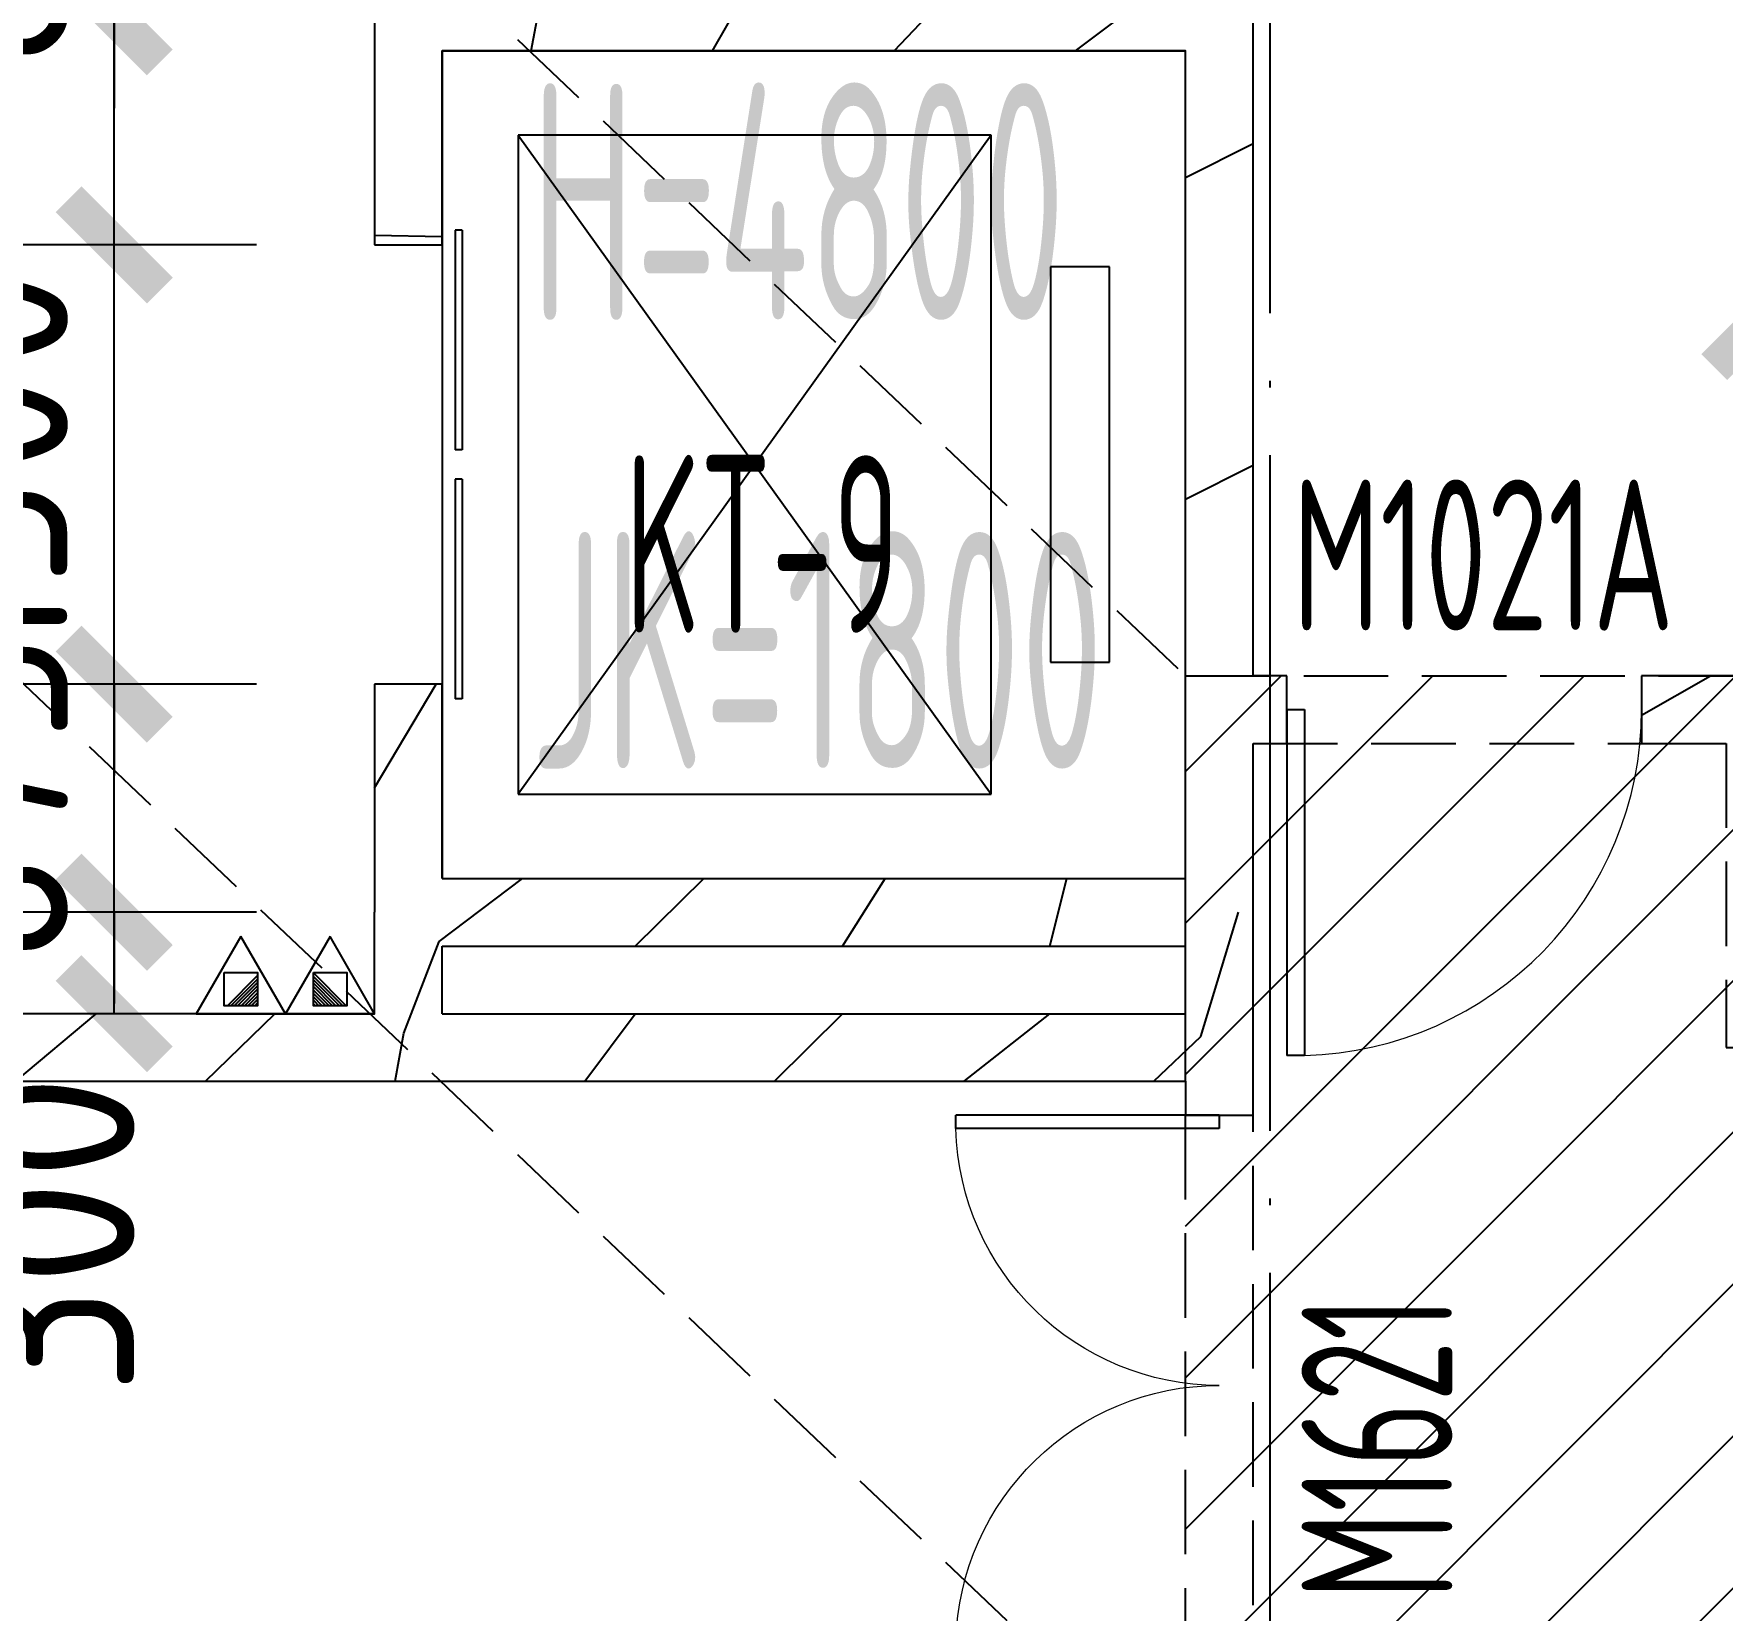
# Model space of a CAD drawing. Header units: inches. Extents: x 0 to 1813292486, y 0 to 3473589894.
# Drawn here: x 600578627 to 600583625, y 3473213153 to 3473217818 of the extents above; entities that cross this region are included whole.
import ezdxf

# ---------------------------------------------------------------- set-up
doc = ezdxf.new("R2010")
doc.units = ezdxf.units.IN
doc.header["$LTSCALE"] = 1000
doc.header["$MEASUREMENT"] = 0
doc.linetypes.add('AX-MALL-GIRD-200$0$DOTE', pattern=[2.4200000000000004, 2, -0.2, 0.02, -0.2])
doc.linetypes.add('AX-MALL-WALL-P02-QT$0$DASH', pattern=[0.35, 0.25, -0.1])
for name, color, linetype in [('A-Anno-Note', 241, 'Continuous'), ('AX-MALL-DIM-P02$0$A-Anno-Dims', 3, 'Continuous'), ('AX-MALL-DIM-P02$0$A-Detl-Thin', 131, 'Continuous'), ('AX-MALL-DTKD-P01~P02$0$A-Anno-Note', 241, 'Continuous'), ('AX-MALL-DTKD-P03~PRF$0$A-Flor-Patt', 163, 'Continuous'), ('AX-MALL-GIRD-200$0$A-Grid', 222, 'AX-MALL-GIRD-200$0$DOTE'), ('AX-MALL-P02-200$0$A-Anno-Note', 241, 'Continuous'), ('AX-MALL-WALL-P02$0$A-Anno-Note', 241, 'Continuous'), ('AX-MALL-WALL-P02$0$A-Flor-Patt', 163, 'Continuous'), ('AX-MALL-WALL-P02-QT$0$A-Detl-Patt', 8, 'Continuous'), ('AX-MALL-WALL-P02-QT$0$A-Detl-Thin', 131, 'Continuous'), ('AX-MALL-WALL-P02-QT$0$A-Strs', 151, 'Continuous'), ('AX-MALL-WALL-P02-QT$0$A-Wall', 2, 'Continuous'), ('AX-MALL-WALL-P02-QT$0$A-Wall-Patt', 13, 'Continuous'), ('AX-MALL-WALL-P02-QT$0$A-Wind', 4, 'Continuous'), ('AX-MALL-WORD-P02$0$A-Anno-Note', 241, 'Continuous'), ('AX-MALL-WORD-P02$0$A-Wind-Iden', 11, 'Continuous'), ('AX-MALL-ZTKD-P02$0$A-Anno-Note', 241, 'Continuous'), ('PX-MALL-P02-LG$0$P-Exsh', 31, 'Continuous')]:
    doc.layers.add(name, color=color, linetype=linetype)
doc.styles.add('AX-MALL-DIM-P02$0$_TCH_DIM_T3', font='gbenor.shx')
doc.styles.add('AX-MALL-DTKD-P03~PRF$0$STANDARD', font='gbenor.shx', dxfattribs={"bigfont": 'gbcbig.shx'})
doc.styles.add('AX-MALL-WORD-P02$0$_TCH_WINDOW', font='gbenor.shx', dxfattribs={"bigfont": 'gbcbig.shx'})
doc.styles.add('AX-MALL-WORD-P02$0$STANDARD', font='gbenor.shx', dxfattribs={"bigfont": 'gbcbig.shx'})
doc.dimstyles.new('AX-MALL-DIM-P02$0$_TCH_ARCH&&180', dxfattribs={"dimtxt": 535.5, "dimasz": 270, "dimexe": 450, "dimexo": 450, "dimgap": 137.25, "dimtad": 1, "dimdec": 0, "dimzin": 0, "dimdsep": 46, "dimtxsty": 'AX-MALL-DIM-P02$0$_TCH_DIM_T3', "dimblk": 'AX-MALL-DIM-P02$0$_ArchTick', "dimcen": 0.09, "dimclrt": 7, "dimazin": 2, "dimtfac": 1, "dimtdec": 0, "dimtix": 1, "dimtmove": 2, "dimatfit": 3, "dimfxl": 500, "dimtolj": 1, "dimtzin": 0, "dimarcsym": 0})
pattern_1 = [(45, (0, 359.0227), (-353.55353201463, 353.55353201463), [])]

# ---------------------------------------------------------------- blocks, each defined once
blk = doc.blocks.new('AX-MALL-WORD-P02')
at = {"layer": 'AX-MALL-WORD-P02$0$A-Anno-Note', "style": 'AX-MALL-WORD-P02$0$STANDARD', "width": 0.6}
blk.add_text('KT-9', height=525, rotation=339.5681613091696, dxfattribs=at).set_placement((600384989.1771741, 3473075435.657795))
at = {"layer": 'AX-MALL-WORD-P02$0$A-Wind-Iden', "style": 'AX-MALL-WORD-P02$0$_TCH_WINDOW', "width": 0.7}
for s, rotation, p in [('M1021A', 339.5681612302259, (600386842.6153772, 3473074752.771538)), ('M1621', 69.56816112945486, (600386284.8717465, 3473071899.108756))]:
    blk.add_text(s, height=446.25, rotation=rotation, dxfattribs=at).set_placement(p)
blk = doc.blocks.new('AX-MALL-GIRD-200')
at = {"layer": 'AX-MALL-GIRD-200$0$A-Grid'}
blk.add_line((600417374.6480286, 3473156901.160599), (600378645.1090794, 3473052937.433517), dxfattribs=at)
blk = doc.blocks.new('AX-MALL-WALL-P02-QT$0$tj')
at = {"layer": 'AX-MALL-WALL-P02-QT$0$A-Detl-Patt'}
h = blk.add_hatch(dxfattribs=at)
h.set_pattern_fill('STEEL', color=256, scale=100.0000000000001, angle=50.43183869082386)
h.set_pattern_definition([(75.00000000004839, (-14278.19445574284, 156289.8254051208), (-153.3407249234246, 41.08752340989569), []), (75.00000000004839, (-14317.88195610046, 156358.5661673546), (-153.3407249234246, 41.08752340989569), [])])
edge = h.paths.add_edge_path()
edge.add_line((88101.273016572, 47666.64152574539), (87883.93542659283, 47459.84604215622))
edge.add_line((87883.93542659283, 47459.84604215622), (91571.54751467705, 43584.64122533798))
edge.add_arc((262949.389629302, 558937.705083496), 543101.4133620498, 251.6057364187558, 260.0288666978238)
edge.add_arc((172180.8466627672, -2862.146247219684), 27099.9982179492, 64.7128659603706, 96.9316049602786, ccw=False)
edge.add_arc((262948.9730309481, 558936.3205539446), 543099.9677998082, 261.6155114784545, 271.7251478115656)
edge.add_line((279298.9759148359, 16082.51663446426), (279298.9759315252, 16382.65274763107))
edge.add_arc((262948.9742454757, 558936.3204835369), 542799.9676941936, 261.62020364125146, 271.7261014454634, ccw=False)
edge.add_arc((172180.8456921196, -2862.14609140989), 27400.00151046549, 64.80631838577902, 96.83815911678944)
edge.add_arc((262949.394896181, 558937.7037490648), 542801.4137571028, 251.6136389015772, 260.02417327084333, ccw=False)
edge.add_line((91737.26096642017, 43845.69257831573), (88101.273016572, 47666.64152574539))
blk = doc.blocks.new('AX-MALL-WALL-P02-QT$0$$DorLib2D$00000001')
for p, q in [((0.45, 0.9750000000000001), (0.5000000000000002, 0.9750000000000001)), ((0.45, 0), (0.45, 0.9750000000000001)), ((0.5, 0), (0.5, 0.9750000000000001)), ((0.5, 0), (0.45, 0))]:
    blk.add_line(p, q)
at = {"lineweight": 13}
blk.add_arc((0.475, 0), 0.975, 91.4692835813538, 180, dxfattribs=at)
blk = doc.blocks.new('AX-MALL-WALL-P02-QT$0$$DorLib2D$00000002')
for p, q in [((-0.5, -5.684341886080802e-17), (-0.5000000000000007, 0.4875)), ((-0.4750000000000007, 0.4875), (-0.5000000000000007, 0.4875)), ((-0.475, -2.842170943040401e-17), (-0.4750000000000007, 0.4875)), ((0.475, -2.842170943040401e-17), (0.4750000000000007, 0.4875)), ((0.4750000000000007, 0.4875), (0.5000000000000007, 0.4875)), ((0.5, -5.684341886080802e-17), (0.5000000000000007, 0.4875)), ((-0.5, -5.684341886080802e-17), (-0.475, -2.842170943040401e-17)), ((0.5, -5.684341886080802e-17), (0.475, -2.842170943040401e-17))]:
    blk.add_line(p, q)
at = {"lineweight": 13}
for centre, start, end in [((-0.4875, -4.263256414560601e-17), 0, 88.53071641864632), ((0.4875, -4.263256414560601e-17), 91.4692835813537, 180)]:
    blk.add_arc(centre, 0.4875, start, end, dxfattribs=at)
blk = doc.blocks.new('AX-MALL-WALL-P02-QT$0$$DORLIB2D$00000127')
at = {"color": 0}
for points in [[(-0.5333333333328483, 0.7948983154366971), (-0.5333333333328483, 0.690405644187237)], [(-0.03333333333284827, 0.7948983154366971), (-0.5333333333328483, 0.7948983154366971)], [(-0.03333333333284827, 0.7948983154366971), (-0.03333333333284827, 0.690405644187237)], [(0.5333333333328483, 0.7948983154366971), (0.03333333333284827, 0.7948983154366971)], [(0.03333333333284827, 0.7948983154366971), (0.03333333333284827, 0.690405644187237)], [(0.5333333333328483, 0.7948983154366971), (0.5333333333328483, 0.690405644187237)], [(-0.03333333333284827, 0.690405644187237), (-0.5333333333328483, 0.690405644187237)], [(0.5333333333328483, 0.690405644187237), (0.03333333333284827, 0.690405644187237)], [(0.5, 0.4999999999999858), (-0.5, 0.4999999999999858)]]:
    blk.add_lwpolyline(points, dxfattribs=at)
blk = doc.blocks.new('AX-MALL-WALL-P02-QT')
at = {"layer": 'AX-MALL-WALL-P02-QT$0$A-Detl-Patt', "linetype": 'AX-MALL-WALL-P02-QT$0$DASH'}
h = blk.add_hatch(dxfattribs=at)
h.set_pattern_fill('ANSI31', color=5, scale=199.9999999999999, angle=-3.81666561775622e-14)
h.set_pattern_definition([(24.5681613092245, (600185298.4270658, 3473279938.045597), (-132.0087131905686, 288.7558651209878), [])])
h.paths.add_polyline_path([(600385347.3708593, 3473071644.80725), (600386499.3772033, 3473074737.198134), (600388186.1358678, 3473074108.831038), (600387871.9523188, 3473073265.451705), (600392510.5386449, 3473071537.442189), (600391672.7158493, 3473069288.430638)])
at = {"layer": 'AX-MALL-WALL-P02-QT$0$A-Wall-Patt'}
h = blk.add_hatch(dxfattribs=at)
h.set_pattern_fill('普通砖', color=256, scale=200, style=0)
h.set_pattern_definition(pattern_1)
h.paths.add_polyline_path([(600384931.096673, 3473077402.342817), (600384695.4590124, 3473076769.80832), (600384882.8766416, 3473076699.989754), (600385083.6050193, 3473077238.815437), (600385056.0417594, 3473077355.797106)])
h = blk.add_hatch(dxfattribs=at)
h.set_pattern_fill('普通砖', color=256, scale=200, style=0)
h.set_pattern_definition(pattern_1)
h.paths.add_polyline_path([(600385056.0417594, 3473077355.797106), (600385083.6050193, 3473077238.815437), (600387145.198942, 3473076470.811206), (600387242.5807681, 3473076541.247166), (600387215.0175083, 3473076658.228836), (600385153.4235858, 3473077426.233066)])
h = blk.add_hatch(dxfattribs=at)
h.set_pattern_fill('普通砖', color=256, scale=200, style=0)
h.set_pattern_definition(pattern_1)
h.paths.add_polyline_path([(600386589.4130062, 3473074596.943609), (600386686.7948325, 3473074667.379568), (600387367.5258541, 3473076494.701454), (600387242.5807681, 3473076541.247166), (600387145.198942, 3473076470.811206), (600386464.4679201, 3473074643.48932)])
h = blk.add_hatch(dxfattribs=at)
h.set_pattern_fill('普通砖', color=256, scale=200, style=0)
h.set_pattern_definition(pattern_1)
h.paths.add_polyline_path([(600384228.3275822, 3473074942.949478), (600384429.0559604, 3473075481.775163), (600384241.6383312, 3473075551.593729), (600384006.00067, 3473074919.05923), (600384130.945756, 3473074872.513519)])
h = blk.add_hatch(dxfattribs=at)
h.set_pattern_fill('普通砖', color=256, scale=200, style=0)
h.set_pattern_definition(pattern_1)
h.paths.add_polyline_path([(600383901.2728201, 3473074637.932786), (600382378.504581, 3473075205.208637), (600382308.6860145, 3473075017.791008), (600383925.1630683, 3473074415.605873), (600383971.7087792, 3473074540.550959)])
h = blk.add_hatch(dxfattribs=at)
h.set_pattern_fill('普通砖', color=256, scale=200, style=0)
h.set_pattern_definition(pattern_1)
h.paths.add_polyline_path([(600383971.7087792, 3473074540.550959), (600384088.6904494, 3473074568.114219), (600384158.5090158, 3473074755.531849), (600384130.945756, 3473074872.513519), (600384006.00067, 3473074919.05923), (600383901.2728201, 3473074637.932786)])
h = blk.add_hatch(dxfattribs=at)
h.set_pattern_fill('普通砖', color=256, scale=200, style=0)
h.set_pattern_definition(pattern_1)
h.paths.add_polyline_path([(600384130.9457561, 3473074872.513519), (600384158.5090158, 3473074755.531849), (600386220.1029379, 3473073987.527617), (600386317.4847641, 3473074057.963576), (600386289.9215041, 3473074174.945246), (600384228.3275822, 3473074942.949478)])
h = blk.add_hatch(dxfattribs=at)
h.set_pattern_fill('普通砖', color=256, scale=200, style=0)
h.set_pattern_definition(pattern_1)
h.paths.add_polyline_path([(600386616.9762663, 3473074479.961939), (600386710.6850821, 3473074445.052655), (600386780.5036483, 3473074632.470284), (600386686.7948325, 3473074667.379568), (600386589.4130063, 3473074596.943609)])
h = blk.add_hatch(dxfattribs=at)
h.set_pattern_fill('普通砖', color=256, scale=200, style=0)
h.set_pattern_definition(pattern_1)
h.paths.add_polyline_path([(600386317.4847642, 3473074057.963576), (600386442.4298505, 3473074011.417865), (600386616.9762663, 3473074479.961939), (600386589.4130062, 3473074596.943609), (600386464.46792, 3473074643.48932), (600386289.9215041, 3473074174.945246)])
h = blk.add_hatch(dxfattribs=at)
h.set_pattern_fill('普通砖', color=256, scale=200, style=0)
h.set_pattern_definition(pattern_1)
h.paths.add_polyline_path([(600383971.7087792, 3473074540.550959), (600383925.1630683, 3473074415.605873), (600386080.4658058, 3473073612.69236), (600386177.847632, 3473073683.128319), (600386150.2843722, 3473073800.109989), (600384088.6904494, 3473074568.114219)])
h = blk.add_hatch(dxfattribs=at)
h.set_pattern_fill('普通砖', color=256, scale=200, style=0)
h.set_pattern_definition(pattern_1)
h.paths.add_polyline_path([(600388092.4270532, 3473074143.740321), (600387764.4462024, 3473074265.922812), (600387694.6276362, 3473074078.505182), (600387928.8996722, 3473073991.231975), (600388045.8813419, 3473074018.795234)])
h = blk.add_hatch(dxfattribs=at)
h.set_pattern_fill('普通砖', color=256, scale=200, style=0)
h.set_pattern_definition(pattern_1)
h.paths.add_polyline_path([(600386177.847632, 3473073683.128319), (600386302.7927183, 3473073636.582608), (600386442.4298503, 3473074011.417865), (600386317.4847642, 3473074057.963576), (600386220.1029379, 3473073987.527617), (600386150.2843722, 3473073800.109989)])
h = blk.add_hatch(dxfattribs=at)
h.set_pattern_fill('普通砖', color=256, scale=200, style=0)
h.set_pattern_definition(pattern_1)
h.paths.add_polyline_path([(600386080.4658058, 3473073612.69236), (600386045.5565225, 3473073518.983545), (600386232.974152, 3473073449.164979), (600386302.7927184, 3473073636.582608), (600386177.847632, 3473073683.128319)])
at = {"layer": 'AX-MALL-WALL-P02-QT$0$A-Detl-Patt', "linetype": 'AX-MALL-WALL-P02-QT$0$DASH'}
for p, q in [((600379941.1782522, 3473088206.255819), (600386499.3772025, 3473074737.198135)), ((600378789.1719077, 3473085113.864935), (600385347.370858, 3473071644.807251))]:
    blk.add_line(p, q, dxfattribs=at)
at = {"layer": 'AX-MALL-WALL-P02-QT$0$A-Detl-Patt', "color": 5, "linetype": 'AX-MALL-WALL-P02-QT$0$DASH'}
for points in [[(600385347.3708593, 3473071644.80725), (600386499.3772033, 3473074737.198134), (600388186.1358678, 3473074108.831038), (600387871.9523188, 3473073265.451705), (600392510.5386449, 3473071537.442189), (600391672.7158493, 3473069288.430638)], [(600385604.607055, 3473071762.406313), (600386616.9762664, 3473074479.961939), (600387928.8996722, 3473073991.231975), (600387614.716123, 3473073147.852642), (600392253.3024492, 3473071419.843126), (600391555.1167862, 3473069545.666833)]]:
    blk.add_lwpolyline(points, close=True, dxfattribs=at)
at = {"layer": 'AX-MALL-WALL-P02-QT$0$A-Strs'}
for p, q in [((600385207.176644, 3473076925.997513), (600384526.4456224, 3473075098.675627)), ((600386519.1000504, 3473076437.267548), (600385207.176644, 3473076925.997513)), ((600385207.176644, 3473076925.997513), (600385838.3690288, 3473074609.945662)), ((600386519.1000504, 3473076437.267548), (600384526.4456224, 3473075098.675627)), ((600385838.3690288, 3473074609.945662), (600386519.1000504, 3473076437.267548)), ((600386546.9442718, 3473076010.711925), (600386138.5056589, 3473074914.318793)), ((600386710.9346977, 3473075949.62068), (600386546.9442718, 3473076010.711925)), ((600386302.4960849, 3473074853.227548), (600386710.9346977, 3473075949.62068)), ((600384526.4456224, 3473075098.675627), (600385838.3690288, 3473074609.945662)), ((600386138.5056589, 3473074914.318793), (600386302.4960849, 3473074853.227548))]:
    blk.add_line(p, q, dxfattribs=at)
at = {"layer": 'AX-MALL-WALL-P02-QT$0$A-Wall'}
for p, q in [((600384931.096673, 3473077402.342817), (600384695.4590124, 3473076769.80832)), ((600384882.8766416, 3473076699.989754), (600385083.6050193, 3473077238.815437)), ((600385083.6050193, 3473077238.815437), (600387145.198942, 3473076470.811206)), ((600384695.4590124, 3473076769.80832), (600384882.8766416, 3473076699.989754)), ((600386464.4679201, 3473074643.48932), (600387145.198942, 3473076470.811206)), ((600386686.7948325, 3473074667.379568), (600387367.5258541, 3473076494.701454)), ((600384241.6383312, 3473075551.593729), (600384006.00067, 3473074919.05923)), ((600384429.0559604, 3473075481.775163), (600384241.6383312, 3473075551.593729)), ((600384228.3275822, 3473074942.949478), (600384429.0559604, 3473075481.775163)), ((600383901.2728201, 3473074637.932786), (600382378.504581, 3473075205.208637)), ((600382308.6860145, 3473075017.791008), (600383925.1630683, 3473074415.605873)), ((600383901.2728201, 3473074637.932786), (600384006.00067, 3473074919.05923)), ((600384228.3275822, 3473074942.949478), (600386289.9215041, 3473074174.945246)), ((600384088.6904494, 3473074568.114219), (600384158.5090158, 3473074755.531849)), ((600384158.5090158, 3473074755.531849), (600386220.1029379, 3473073987.527617)), ((600386780.5036483, 3473074632.470284), (600386686.7948325, 3473074667.379568)), ((600386289.9215041, 3473074174.945246), (600386464.46792, 3473074643.48932)), ((600386710.6850821, 3473074445.052655), (600386780.5036483, 3473074632.470284)), ((600384088.6904494, 3473074568.114219), (600386150.2843722, 3473073800.109989)), ((600386442.4298505, 3473074011.417865), (600386616.9762663, 3473074479.961939)), ((600386616.9762663, 3473074479.961939), (600386710.6850821, 3473074445.052655)), ((600383925.1630683, 3473074415.605873), (600386080.4658058, 3473073612.69236)), ((600387764.4462024, 3473074265.922812), (600387694.6276362, 3473074078.505182)), ((600388092.4270532, 3473074143.740321), (600387764.4462024, 3473074265.922812)), ((600387694.6276362, 3473074078.505182), (600387928.8996722, 3473073991.231975)), ((600386302.7927183, 3473073636.582608), (600386442.4298503, 3473074011.417865)), ((600386150.2843722, 3473073800.109989), (600386220.1029379, 3473073987.527617)), ((600386080.4658058, 3473073612.69236), (600386045.5565225, 3473073518.983545)), ((600386232.974152, 3473073449.164979), (600386302.7927184, 3473073636.582608)), ((600386045.5565225, 3473073518.983545), (600386232.974152, 3473073449.164979))]:
    blk.add_line(p, q, dxfattribs=at)
at = {"layer": 'AX-MALL-WALL-P02-QT$0$A-Detl-Thin', "rotation": 339.5681613091762}
blk.add_blockref('AX-MALL-WALL-P02-QT$0$tj', (600144118.6961328, 3473128496.287411), dxfattribs=at)
at = {"layer": 'AX-MALL-WALL-P02-QT$0$A-Wind'}
blk.add_blockref('AX-MALL-GIRD-200', (0, 0), dxfattribs=at)
at = {"layer": 'AX-MALL-WALL-P02-QT$0$A-Wind', "zscale": 200}
for name, p, xscale, yscale, rotation in [('AX-MALL-WALL-P02-QT$0$$DORLIB2D$00000127', (600384562.2574863, 3473076125.791741), 1300, -200, 69.56816130904981), ('AX-MALL-WALL-P02-QT$0$$DorLib2D$00000001', (600387237.5656422, 3473074355.487733), -1050, -1050, 339.5681613211292), ('AX-MALL-WALL-P02-QT$0$$DorLib2D$00000002', (600385859.991072, 3473072734.403744), -1600, 1600, 69.56816131836884)]:
    blk.add_blockref(name, p, dxfattribs=dict(at, xscale=xscale, yscale=yscale, rotation=rotation))
blk = doc.blocks.new('AX-MALL-DTKD-P03~PRF')
at = {"layer": 'AX-MALL-DTKD-P03~PRF$0$A-Flor-Patt'}
blk.add_lwpolyline([(600384227.7857094, 3473074943.152902), (600386289.3796324, 3473074175.148672), (600387144.6570696, 3473076471.01463), (600385083.0631466, 3473077239.01886)], close=True, dxfattribs=at)
at = {"layer": 'AX-MALL-DTKD-P03~PRF$0$A-Flor-Patt', "style": 'AX-MALL-DTKD-P03~PRF$0$STANDARD', "width": 0.6}
for s, p in [('H=4800', (600385050.6754055, 3473076401.217678)), ('JK=1800', (600384587.0381207, 3473075156.651865))]:
    blk.add_text(s, height=700, rotation=339.5681613090537, dxfattribs=at).set_placement(p)
blk = doc.blocks.new('AX-MALL-DTKD-P01~P02')
at = {"layer": 'AX-MALL-DTKD-P01~P02$0$A-Anno-Note'}
blk.add_blockref('AX-MALL-DTKD-P03~PRF', (0.5418720245361328, -0.203423023223877), dxfattribs=at)
blk = doc.blocks.new('AX-MALL-WALL-P02')
at = {"layer": 'AX-MALL-WALL-P02$0$A-Anno-Note'}
blk.add_blockref('AX-MALL-WORD-P02', (0, 0), dxfattribs=at)
blk.add_blockref('AX-MALL-WALL-P02-QT', (0, 0), dxfattribs=at)
at = {"layer": 'AX-MALL-WALL-P02$0$A-Flor-Patt'}
blk.add_blockref('AX-MALL-DTKD-P01~P02', (0, 0), dxfattribs=at)
blk = doc.blocks.new('PX-MALL-P02-LG$0$MHQ')
at = {"layer": 'PX-MALL-P02-LG$0$P-Exsh', "ltscale": 0.7}
h = blk.add_hatch(dxfattribs=at)
h.set_pattern_fill('ANSI31', color=256, scale=25, style=0)
h.set_pattern_definition([(45, (-160019.2306599375, -42228.3236173685), (-28.0633003783411, 28.0633003783411), [])])
h.paths.add_polyline_path([(-75.0000000015425, 185.1731819980414), (75, 185.1731819980414), (75, 35.17318199802685), (-75.0000000015425, 35.17318199802685)])
for points in [[(0, 346.4101615137042), (-200, -1.455191522836685e-11), (200, -1.455191522836685e-11)], [(0, 346.4101615137042), (-200, -1.455191522836685e-11), (200, -1.455191522836685e-11)], [(0, 346.4101615137042), (-200, -1.455191522836685e-11), (200, -1.455191522836685e-11)], [(-75.0000000015425, 185.1731819980414), (75, 185.1731819980414), (75, 35.17318199802685), (-75.0000000015425, 35.17318199802685)]]:
    blk.add_lwpolyline(points, close=True, dxfattribs=at)
blk = doc.blocks.new('PX-MALL-P02-LG$0$A$C301F1425')
at = {"layer": 'PX-MALL-P02-LG$0$P-Exsh', "ltscale": 0.7}
for p in [(-200, 1.455191522836685e-11), (200, 1.455191522836685e-11)]:
    blk.add_blockref('PX-MALL-P02-LG$0$MHQ', p, dxfattribs=at)
blk = doc.blocks.new('PX-MALL-P02-LG')
at = {"xscale": 0.6600000001490111, "yscale": 0.6600000001490111, "zscale": 0.6600000001490111, "rotation": 339.5681609627601}
blk.add_blockref('PX-MALL-P02-LG$0$A$C301F1425', (600383653.88155, 3473074730.093295), dxfattribs=at)
blk = doc.blocks.new('AX-MALL-ZTKD-P02')
at = {"layer": 'AX-MALL-ZTKD-P02$0$A-Anno-Note'}
blk.add_blockref('AX-MALL-GIRD-200', (0, 0), dxfattribs=at)
blk = doc.blocks.new('AX-MALL-DIM-P02$0$_ArchTick')
at = {"color": 0, "linetype": 'ByBlock', "const_width": 0.4}
blk.add_lwpolyline([(-0.5, -0.5), (0.5, 0.5)], dxfattribs=at)
blk = doc.blocks.new('*D753')
at = {"layer": 'AX-MALL-DIM-P02$0$A-Anno-Dims', "color": 0, "lineweight": -2, "transparency": 16777216}
for p, q in [((600388214.6098814, 3473074471.722077), (600388615.423687, 3473075547.647539)), ((600388458.3319125, 3473075125.957872), (600391831.8492405, 3473073869.223677)), ((600391588.1272094, 3473073214.987882), (600391988.941015, 3473074290.913343))]:
    blk.add_line(p, q, dxfattribs=at)
at = {"layer": 'AX-MALL-DIM-P02$0$A-Anno-Dims', "color": 0, "lineweight": -2, "transparency": 16777216, "xscale": 270, "yscale": 270, "zscale": 270}
for p, rotation in [((600388458.3319125, 3473075125.957872), 159.5681612903562), ((600391831.8492405, 3473073869.223677), 339.5681612903562)]:
    blk.add_blockref('AX-MALL-DIM-P02$0$_ArchTick', p, dxfattribs=dict(at, rotation=rotation))
at = {"layer": 'AX-MALL-DIM-P02$0$A-Anno-Dims', "color": 7, "transparency": 16777216, "insert": (600390286.4731735, 3473074877.111475), "char_height": 535.5, "attachment_point": 5, "rotation": 339.56816129035616, "style": 'AX-MALL-DIM-P02$0$_TCH_DIM_T3'}
blk.add_mtext('\\A1;3600', dxfattribs=at)
blk = doc.blocks.new('*D1455')
at = {"layer": 'AX-MALL-DIM-P02$0$A-Anno-Dims', "color": 0, "lineweight": -2, "transparency": 16777216}
for p, q in [((600383678.019819, 3473075041.241722), (600382861.8521616, 3473075345.288123)), ((600383178.8139768, 3473074907.069901), (600383283.5418277, 3473075188.196349)), ((600383573.2919681, 3473074760.115274), (600382757.1243107, 3473075064.161675))]:
    blk.add_line(p, q, dxfattribs=at)
at = {"layer": 'AX-MALL-DIM-P02$0$A-Anno-Dims', "color": 0, "lineweight": -2, "transparency": 16777216, "xscale": 270, "yscale": 270, "zscale": 270}
for p, rotation in [((600383283.5418277, 3473075188.196349), 69.56816132140445), ((600383178.8139768, 3473074907.069901), 249.5681613214045)]:
    blk.add_blockref('AX-MALL-DIM-P02$0$_ArchTick', p, dxfattribs=dict(at, rotation=rotation))
at = {"layer": 'AX-MALL-DIM-P02$0$A-Anno-Dims', "color": 7, "transparency": 16777216, "insert": (600382756.2947191, 3473074367.688979), "char_height": 535.5, "attachment_point": 5, "rotation": 69.56816132140445, "style": 'AX-MALL-DIM-P02$0$_TCH_DIM_T3'}
blk.add_mtext('\\A1;300', dxfattribs=at)
blk = doc.blocks.new('*D1456')
at = {"layer": 'AX-MALL-DIM-P02$0$A-Anno-Dims', "color": 0, "lineweight": -2, "transparency": 16777216}
for p, q in [((600383519.1794884, 3473075820.730847), (600383613.4345529, 3473076073.744647)), ((600383913.6574796, 3473075673.77622), (600383097.4898224, 3473075977.822621)), ((600383283.5418277, 3473075188.19635), (600383519.1794884, 3473075820.730847)), ((600383678.0198188, 3473075041.241723), (600382861.8521616, 3473075345.288124)), ((600383283.5418277, 3473075188.19635), (600383189.2867632, 3473074935.18255))]:
    blk.add_line(p, q, dxfattribs=at)
at = {"layer": 'AX-MALL-DIM-P02$0$A-Anno-Dims', "color": 0, "lineweight": -2, "transparency": 16777216, "xscale": 270, "yscale": 270, "zscale": 270}
for p, rotation in [((600383519.1794884, 3473075820.730847), 249.5681613209081), ((600383283.5418277, 3473075188.19635), 69.56816132090812)]:
    blk.add_blockref('AX-MALL-DIM-P02$0$_ArchTick', p, dxfattribs=dict(at, rotation=rotation))
at = {"layer": 'AX-MALL-DIM-P02$0$A-Anno-Dims', "color": 7, "transparency": 16777216, "insert": (600383021.8399588, 3473075645.846195), "char_height": 535.5, "attachment_point": 5, "rotation": 69.56816132090808, "style": 'AX-MALL-DIM-P02$0$_TCH_DIM_T3'}
blk.add_mtext('\\A1;675', dxfattribs=at)
blk = doc.blocks.new('*D1457')
at = {"layer": 'AX-MALL-DIM-P02$0$A-Anno-Dims', "color": 0, "lineweight": -2, "transparency": 16777216}
for p, q in [((600383973.0001694, 3473077038.945437), (600384067.2552339, 3473077291.959237)), ((600384367.4781606, 3473076891.99081), (600383551.3105034, 3473077196.037211)), ((600383519.1794883, 3473075820.730846), (600383973.0001694, 3473077038.945437)), ((600383913.6574795, 3473075673.776219), (600383097.4898223, 3473075977.82262)), ((600383519.1794883, 3473075820.730846), (600383424.9244238, 3473075567.717047))]:
    blk.add_line(p, q, dxfattribs=at)
at = {"layer": 'AX-MALL-DIM-P02$0$A-Anno-Dims', "color": 0, "lineweight": -2, "transparency": 16777216, "xscale": 270, "yscale": 270, "zscale": 270}
for p, rotation in [((600383973.0001694, 3473077038.945437), 249.5681613188423), ((600383519.1794883, 3473075820.730846), 69.56816131884233)]:
    blk.add_blockref('AX-MALL-DIM-P02$0$_ArchTick', p, dxfattribs=dict(at, rotation=rotation))
at = {"layer": 'AX-MALL-DIM-P02$0$A-Anno-Dims', "color": 7, "transparency": 16777216, "insert": (600383366.5691292, 3473076571.220739), "char_height": 535.5, "attachment_point": 5, "rotation": 69.56816131884237, "style": 'AX-MALL-DIM-P02$0$_TCH_DIM_T3'}
blk.add_mtext('\\A1;1300', dxfattribs=at)
blk = doc.blocks.new('*D1458')
at = {"layer": 'AX-MALL-DIM-P02$0$A-Anno-Dims', "color": 0, "lineweight": -2, "transparency": 16777216}
for p, q in [((600384603.1158215, 3473077524.525309), (600383786.9481642, 3473077828.57171)), ((600383973.0001695, 3473077038.945437), (600384208.6378303, 3473077671.479936)), ((600384367.4781606, 3473076891.990811), (600383551.3105035, 3473077196.037212))]:
    blk.add_line(p, q, dxfattribs=at)
at = {"layer": 'AX-MALL-DIM-P02$0$A-Anno-Dims', "color": 0, "lineweight": -2, "transparency": 16777216, "xscale": 270, "yscale": 270, "zscale": 270}
for p, rotation in [((600384208.6378303, 3473077671.479936), 69.56816132555548), ((600383973.0001695, 3473077038.945437), 249.5681613255555)]:
    blk.add_blockref('AX-MALL-DIM-P02$0$_ArchTick', p, dxfattribs=dict(at, rotation=rotation))
at = {"layer": 'AX-MALL-DIM-P02$0$A-Anno-Dims', "color": 7, "transparency": 16777216, "insert": (600383302.2593246, 3473077648.974305), "char_height": 535.5, "attachment_point": 5, "rotation": 69.56816132555548, "style": 'AX-MALL-DIM-P02$0$_TCH_DIM_T3'}
blk.add_mtext('\\A1;675', dxfattribs=at)
blk = doc.blocks.new('*D1459')
at = {"layer": 'AX-MALL-DIM-P02$0$A-Anno-Dims', "color": 0, "lineweight": -2, "transparency": 16777216}
for p, q in [((600384444.2754912, 3473078304.014435), (600384538.5305557, 3473078557.028234)), ((600384838.7534823, 3473078157.059808), (600384022.5858252, 3473078461.106209)), ((600384208.6378307, 3473077671.479937), (600384444.2754912, 3473078304.014435)), ((600384603.1158218, 3473077524.525311), (600383786.9481647, 3473077828.571711)), ((600384208.6378307, 3473077671.479937), (600384114.3827662, 3473077418.466137))]:
    blk.add_line(p, q, dxfattribs=at)
at = {"layer": 'AX-MALL-DIM-P02$0$A-Anno-Dims', "color": 0, "lineweight": -2, "transparency": 16777216, "xscale": 270, "yscale": 270, "zscale": 270}
for p, rotation in [((600384444.2754912, 3473078304.014435), 249.5681613209081), ((600384208.6378307, 3473077671.479937), 69.56816132090812)]:
    blk.add_blockref('AX-MALL-DIM-P02$0$_ArchTick', p, dxfattribs=dict(at, rotation=rotation))
at = {"layer": 'AX-MALL-DIM-P02$0$A-Anno-Dims', "color": 7, "transparency": 16777216, "insert": (600383946.9359616, 3473078129.129783), "char_height": 535.5, "attachment_point": 5, "rotation": 69.56816132090808, "style": 'AX-MALL-DIM-P02$0$_TCH_DIM_T3'}
blk.add_mtext('\\A1;675', dxfattribs=at)
blk = doc.blocks.new('*D1465')
at = {"layer": 'AX-MALL-DIM-P02$0$A-Anno-Dims', "color": 0, "lineweight": -2, "transparency": 16777216}
for p, q in [((600388165.0238864, 3473073049.5604), (600388881.7834468, 3473072782.546431)), ((600387692.0895507, 3473070878.044281), (600388460.0937808, 3473072939.638206)), ((600387397.0196565, 3473070987.966475), (600388113.7792168, 3473070720.952507))]:
    blk.add_line(p, q, dxfattribs=at)
at = {"layer": 'AX-MALL-DIM-P02$0$A-Anno-Dims', "color": 0, "lineweight": -2, "transparency": 16777216, "xscale": 270, "yscale": 270, "zscale": 270}
for p, rotation in [((600388460.0937808, 3473072939.638206), 69.56816131031167), ((600387692.0895507, 3473070878.044281), 249.5681613103117)]:
    blk.add_blockref('AX-MALL-DIM-P02$0$_ArchTick', p, dxfattribs=dict(at, rotation=rotation))
at = {"layer": 'AX-MALL-DIM-P02$0$A-Anno-Dims', "color": 7, "transparency": 16777216, "insert": (600387696.5709665, 3473072050.223841), "char_height": 535.5, "attachment_point": 5, "rotation": 69.56816131031168, "style": 'AX-MALL-DIM-P02$0$_TCH_DIM_T3'}
blk.add_mtext('\\A1;2200', dxfattribs=at)
blk = doc.blocks.new('*D1466')
at = {"layer": 'AX-MALL-DIM-P02$0$A-Anno-Dims', "color": 0, "lineweight": -2, "transparency": 16777216}
for p, q in [((600388479.207435, 3473073892.939731), (600389195.9669956, 3473073625.925763)), ((600388460.0937811, 3473072939.638205), (600388774.2773296, 3473073783.017537)), ((600388165.0238864, 3473073049.560399), (600388881.7834471, 3473072782.546431))]:
    blk.add_line(p, q, dxfattribs=at)
at = {"layer": 'AX-MALL-DIM-P02$0$A-Anno-Dims', "color": 0, "lineweight": -2, "transparency": 16777216, "xscale": 270, "yscale": 270, "zscale": 270}
for p, rotation in [((600388774.2773296, 3473073783.017537), 69.56816131235345), ((600388460.0937811, 3473072939.638205), 249.5681613123535)]:
    blk.add_blockref('AX-MALL-DIM-P02$0$_ArchTick', p, dxfattribs=dict(at, rotation=rotation))
at = {"layer": 'AX-MALL-DIM-P02$0$A-Anno-Dims', "color": 7, "transparency": 16777216, "insert": (600388476.3471683, 3473074504.353397), "char_height": 535.5, "attachment_point": 5, "rotation": 69.56816131235345, "style": 'AX-MALL-DIM-P02$0$_TCH_DIM_T3'}
blk.add_mtext('\\A1;900', dxfattribs=at)
blk = doc.blocks.new('AX-MALL-DIM-P02')
at = {"layer": 'AX-MALL-DIM-P02$0$A-Detl-Thin'}
blk.add_blockref('AX-MALL-ZTKD-P02', (-2.384185791015625e-06, 9.5367431640625e-07), dxfattribs=at)
at = {"layer": 'AX-MALL-DIM-P02$0$A-Anno-Dims'}
for p1, p2, distance, picture, middle in [((600385024.8054878, 3473077367.433535), (600385260.4431485, 3473077999.968033), 870.9614568432066, '*D1459', (600383946.9359616, 3473078129.129783)), ((600384335.3471456, 3473075516.684445), (600384789.1678268, 3473076734.899037), 870.9614562890745, '*D1457', (600383366.5691292, 3473076571.220739)), ((600384099.7094849, 3473074884.149948), (600384335.3471457, 3473075516.684445), 870.9614568432066, '*D1456', (600383021.8399588, 3473075645.846195)), ((600388057.5181069, 3473074050.032412), (600391431.0354351, 3473072793.298216), 1148.1582229401351, '*D753', (600390286.4731735, 3473074877.111475)), ((600386975.3299903, 3473071145.058249), (600387743.3342205, 3473073206.652174), -764.8795501774117, '*D1465', (600387696.5709665, 3473072050.223841))]:
    dim = blk.add_aligned_dim(p1=p1, p2=p2, distance=distance, dimstyle='AX-MALL-DIM-P02$0$_TCH_ARCH&&180', dxfattribs=at)
    dim.commit()
    dim.dimension.update_dxf_attribs({"geometry": picture, "text_midpoint": middle})
for base, p1, p2, angle, picture, middle in [((600384208.6378303, 3473077671.479936), (600384789.1678269, 3473076734.899037), (600385024.8054878, 3473077367.433535), 69.56816132555548, '*D1458', (600383302.2593246, 3473077648.974305)), ((600383283.5418277, 3473075188.196349), (600383994.9816341, 3473074603.0235), (600384099.7094849, 3473074884.149948), 69.56816135319605, '*D1455', (600382756.2947191, 3473074367.688979)), ((600388774.2773296, 3473073783.017537), (600387743.3342205, 3473073206.652174), (600388057.517769, 3473074050.031506), 69.56816131235345, '*D1466', (600388476.3471683, 3473074504.353397))]:
    dim = blk.add_linear_dim(base=base, p1=p1, p2=p2, angle=angle, dimstyle='AX-MALL-DIM-P02$0$_TCH_ARCH&&180', dxfattribs=at)
    dim.commit()
    dim.dimension.update_dxf_attribs({"geometry": picture, "text_midpoint": middle, "dimtype": 129})
blk = doc.blocks.new('AX-MALL-P02-200')
at = {"layer": 'AX-MALL-P02-200$0$A-Anno-Note'}
blk.add_blockref('AX-MALL-WALL-P02', (0, 0), dxfattribs=at)
for name in ['AX-MALL-DIM-P02', 'PX-MALL-P02-LG']:
    blk.add_blockref(name, (0, 0), dxfattribs=at)

msp = doc.modelspace()

# ---------------------------------------------------------------- block references
at = {"layer": 'A-Anno-Note', "rotation": 20.43183869077545}
msp.add_blockref('AX-MALL-P02-200', (1250392458.527329, 9048125.682563305), dxfattribs=at)

doc.saveas('drawing.dxf')
